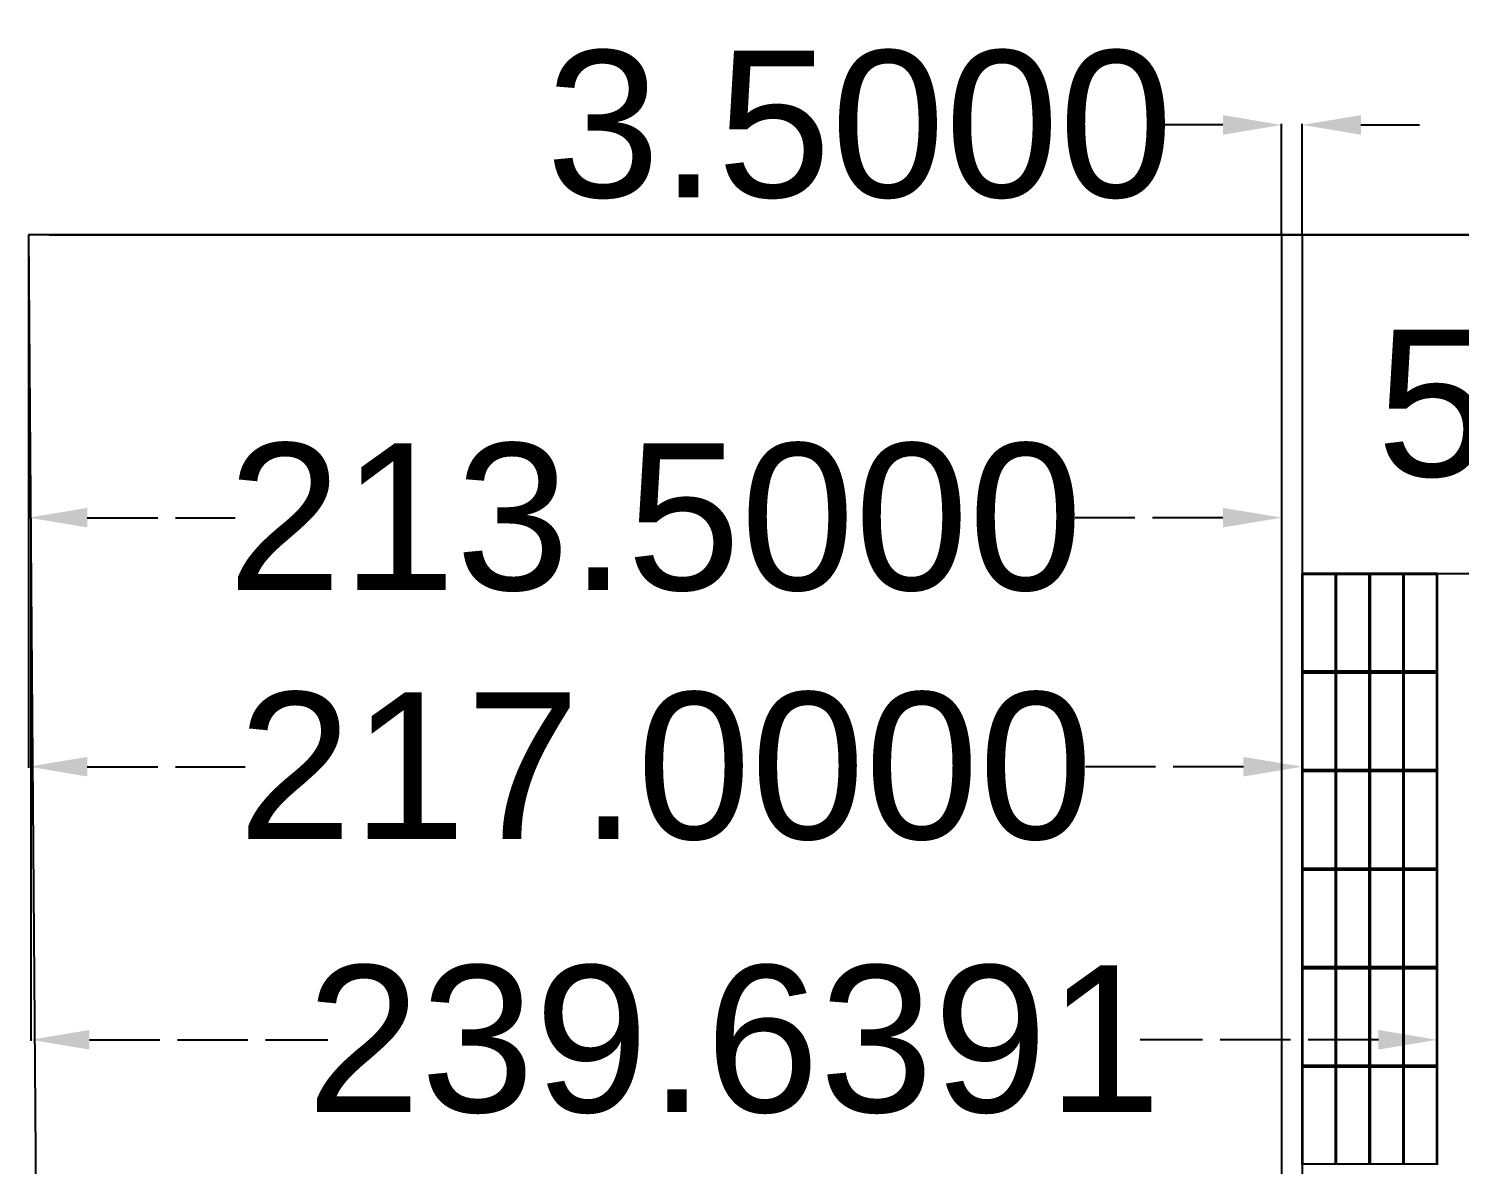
# Model space of a CAD drawing. Header units: inches. Extents: x 260 to 836, y 126 to 688.
# Drawn here: x 260.2 to 504, y 494.1 to 687.6 of the extents above; entities that cross this region are included whole.
import ezdxf

# ---------------------------------------------------------------- set-up
doc = ezdxf.new("R2010")
doc.units = ezdxf.units.IN
doc.header["$MEASUREMENT"] = 0
doc.linetypes.add('ACAD_ISO02W100', pattern=[15, 12, -3])
doc.styles.get("Standard").update_dxf_attribs({"font": 'arial.ttf'})
doc.dimstyles.new('Annotative', dxfattribs={"dimscale": 0, "dimtxt": 25, "dimasz": 10, "dimexe": 0.18, "dimexo": 0.0625, "dimgap": 0.09, "dimtad": 0, "dimtih": 1, "dimtoh": 1, "dimdec": 4, "dimzin": 0, "dimdsep": 46, "dimtxsty": 'Standard', "dimcen": 0.09, "dimclrd": 1, "dimclre": 1, "dimclrt": 1, "dimadec": 0, "dimazin": 0, "dimtfac": 1, "dimtdec": 4, "dimtofl": 0, "dimtmove": 0, "dimatfit": 3, "dimfxl": 1, "dimtfillclr": 1, "dimtolj": 1, "dimtzin": 0, "dimarcsym": 0})

# ---------------------------------------------------------------- blocks, each defined once
blk = doc.blocks.new('*D2')
at = {"color": 1, "lineweight": -2, "transparency": 16777216}
for p, q in [((260.22, 652.46), (260.22, 604.13)), ((473.72, 652.46), (473.72, 604.13))]:
    blk.add_line(p, q, dxfattribs=at)
at = {"color": 1, "linetype": 'ACAD_ISO02W100', "lineweight": -2, "transparency": 16777216}
for p, q in [((270.22, 604.31), (295.39, 604.31)), ((463.72, 604.31), (438.54, 604.31))]:
    blk.add_line(p, q, dxfattribs=at)
at = {"color": 1, "transparency": 16777216}
for points in [[(270.22, 605.98), (270.22, 602.65), (260.22, 604.31)], [(463.72, 605.98), (463.72, 602.65), (473.72, 604.31)]]:
    blk.add_solid(points, dxfattribs=at)
at = {"layer": 'Defpoints', "color": 0, "transparency": 16777216}
for p in [(260.22, 652.52), (473.72, 652.52), (473.72, 604.31)]:
    blk.add_point(p, dxfattribs=at)
at = {"color": 1, "transparency": 16777216, "insert": (366.97, 604.31), "char_height": 25, "attachment_point": 5}
blk.add_mtext('\\A1;213.5000', dxfattribs=at)
blk = doc.blocks.new('*D18')
at = {"color": 1, "lineweight": -2, "transparency": 16777216}
for p, q in [((260.22, 652.46), (260.22, 561.71)), ((477.22, 652.46), (477.22, 561.71))]:
    blk.add_line(p, q, dxfattribs=at)
at = {"color": 1, "linetype": 'ACAD_ISO02W100', "lineweight": -2, "transparency": 16777216}
for p, q in [((270.22, 561.89), (297.14, 561.89)), ((467.22, 561.89), (440.29, 561.89))]:
    blk.add_line(p, q, dxfattribs=at)
at = {"color": 1, "transparency": 16777216}
for points in [[(270.22, 563.55), (270.22, 560.22), (260.22, 561.89)], [(467.22, 563.55), (467.22, 560.22), (477.22, 561.89)]]:
    blk.add_solid(points, dxfattribs=at)
at = {"layer": 'Defpoints', "color": 0, "transparency": 16777216}
for p in [(260.22, 652.52), (477.22, 652.52), (260.22, 561.89)]:
    blk.add_point(p, dxfattribs=at)
at = {"color": 1, "transparency": 16777216, "insert": (368.72, 561.89), "char_height": 25, "attachment_point": 5}
blk.add_mtext('\\A1;217.0000', dxfattribs=at)
blk = doc.blocks.new('*D19')
at = {"color": 1, "lineweight": -2, "transparency": 16777216}
for p, q in [((260.58, 604.19), (260.58, 515.18)), ((500.22, 594.75), (500.22, 515.18))]:
    blk.add_line(p, q, dxfattribs=at)
at = {"color": 1, "linetype": 'ACAD_ISO02W100', "lineweight": -2, "transparency": 16777216}
for p, q in [((270.58, 515.36), (311.19, 515.36)), ((490.22, 515.36), (449.6, 515.36))]:
    blk.add_line(p, q, dxfattribs=at)
at = {"color": 1, "transparency": 16777216}
for points in [[(270.58, 517.03), (270.58, 513.69), (260.58, 515.36)], [(490.22, 517.03), (490.22, 513.69), (500.22, 515.36)]]:
    blk.add_solid(points, dxfattribs=at)
at = {"layer": 'Defpoints', "color": 0, "transparency": 16777216}
for p in [(260.58, 604.25), (500.22, 594.81), (260.58, 515.36)]:
    blk.add_point(p, dxfattribs=at)
at = {"color": 1, "transparency": 16777216, "insert": (380.4, 515.36), "char_height": 25, "attachment_point": 5}
blk.add_mtext('\\A1;239.6391', dxfattribs=at)
blk = doc.blocks.new('*D20')
at = {"color": 1, "lineweight": -2, "transparency": 16777216}
for p, q in [((477.28, 652.52), (553.19, 652.52)), ((477.28, 594.81), (553.19, 594.81))]:
    blk.add_line(p, q, dxfattribs=at)
at = {"color": 1, "linetype": 'ACAD_ISO02W100', "lineweight": -2, "transparency": 16777216}
for p, q in [((553.01, 642.52), (553.01, 636.52)), ((553.01, 604.81), (553.01, 610.81))]:
    blk.add_line(p, q, dxfattribs=at)
at = {"color": 1, "transparency": 16777216}
for points in [[(551.34, 642.52), (554.68, 642.52), (553.01, 652.52)], [(551.34, 604.81), (554.68, 604.81), (553.01, 594.81)]]:
    blk.add_solid(points, dxfattribs=at)
at = {"layer": 'Defpoints', "color": 0, "transparency": 16777216}
for p in [(477.22, 652.52), (553.01, 652.52), (477.22, 594.81)]:
    blk.add_point(p, dxfattribs=at)
at = {"color": 1, "transparency": 16777216, "insert": (553.01, 623.67), "char_height": 25, "attachment_point": 5}
blk.add_mtext('\\A1;57.7050', dxfattribs=at)
blk = doc.blocks.new('*D23')
at = {"color": 1, "lineweight": -2, "transparency": 16777216}
for p, q in [((500.28, 594.81), (586.76, 594.81)), ((500.28, 242.22), (586.76, 242.22))]:
    blk.add_line(p, q, dxfattribs=at)
at = {"color": 1, "linetype": 'ACAD_ISO02W100', "lineweight": -2, "transparency": 16777216}
for p, q in [((586.58, 584.81), (586.58, 431.38)), ((586.58, 252.22), (586.58, 405.65))]:
    blk.add_line(p, q, dxfattribs=at)
at = {"color": 1, "transparency": 16777216}
for points in [[(584.91, 584.81), (588.24, 584.81), (586.58, 594.81)], [(584.91, 252.22), (588.24, 252.22), (586.58, 242.22)]]:
    blk.add_solid(points, dxfattribs=at)
at = {"layer": 'Defpoints', "color": 0, "transparency": 16777216}
for p in [(500.22, 594.81), (500.22, 242.22), (586.58, 242.22)]:
    blk.add_point(p, dxfattribs=at)
at = {"color": 1, "transparency": 16777216, "insert": (586.58, 418.52), "char_height": 25, "attachment_point": 5}
blk.add_mtext('\\A1;352.5900', dxfattribs=at)
blk = doc.blocks.new('*D25')
at = {"color": 1, "linetype": 'ACAD_ISO02W100', "lineweight": -2, "transparency": 16777216}
for p, q in [((463.72, 671.22), (453.72, 671.22)), ((487.22, 671.22), (497.22, 671.22))]:
    blk.add_line(p, q, dxfattribs=at)
at = {"color": 1, "lineweight": -2, "transparency": 16777216}
for p, q in [((473.72, 652.58), (473.72, 671.4)), ((477.22, 652.58), (477.22, 671.4))]:
    blk.add_line(p, q, dxfattribs=at)
at = {"color": 1, "transparency": 16777216}
for points in [[(463.72, 672.89), (463.72, 669.55), (473.72, 671.22)], [(487.22, 672.89), (487.22, 669.55), (477.22, 671.22)]]:
    blk.add_solid(points, dxfattribs=at)
at = {"layer": 'Defpoints', "color": 0, "transparency": 16777216}
for p in [(473.72, 671.22), (473.72, 652.52), (477.22, 652.52)]:
    blk.add_point(p, dxfattribs=at)
at = {"color": 1, "transparency": 16777216, "insert": (401.79, 671.22), "char_height": 25, "attachment_point": 5}
blk.add_mtext('\\A1;3.5000', dxfattribs=at)

msp = doc.modelspace()

# ---------------------------------------------------------------- hatches: boundary and pattern name
h = msp.add_hatch(color=256)
h.dxf.hatch_style = 1
h.set_gradient(color1=(242, 103, 34), color2=(248, 153, 30), tint=1, name='CURVED')
h.paths.add_polyline_path([(482.96754, 594.81269), (477.21754, 594.81269), (477.21754, 578.02269), (482.96754, 578.02269)])
h.paths.add_polyline_path([(482.84254, 578.14769), (477.34254, 578.14769), (477.34254, 594.68769), (482.84254, 594.68769)], flags=16)
h = msp.add_hatch(color=256)
h.dxf.hatch_style = 1
h.set_gradient(color1=(242, 103, 34), color2=(248, 153, 30), tint=1, name='CURVED')
h.paths.add_polyline_path([(488.71754, 594.81269), (482.96754, 594.81269), (482.96754, 578.02269), (488.71754, 578.02269)])
h.paths.add_polyline_path([(488.59254, 578.14769), (483.09254, 578.14769), (483.09254, 594.68769), (488.59254, 594.68769)], flags=16)
h = msp.add_hatch(color=256)
h.dxf.hatch_style = 1
h.set_gradient(color1=(242, 103, 34), color2=(248, 153, 30), tint=1, name='CURVED')
h.paths.add_polyline_path([(494.46754, 594.81269), (488.71754, 594.81269), (488.71754, 578.02269), (494.46754, 578.02269)])
h.paths.add_polyline_path([(494.34254, 578.14769), (488.84254, 578.14769), (488.84254, 594.68769), (494.34254, 594.68769)], flags=16)
h = msp.add_hatch(color=256)
h.dxf.hatch_style = 1
h.set_gradient(color1=(242, 103, 34), color2=(248, 153, 30), tint=1, name='CURVED')
h.paths.add_polyline_path([(500.21754, 594.81269), (494.46754, 594.81269), (494.46754, 578.02269), (500.21754, 578.02269)])
h.paths.add_polyline_path([(500.09254, 578.14769), (494.59254, 578.14769), (494.59254, 594.68769), (500.09254, 594.68769)], flags=16)
h = msp.add_hatch(color=256)
h.dxf.hatch_style = 1
h.set_gradient(color1=(242, 103, 34), color2=(248, 153, 30), tint=1, name='CURVED')
h.paths.add_polyline_path([(482.96754, 578.02269), (477.21754, 578.02269), (477.21754, 561.23269), (482.96754, 561.23269)])
h.paths.add_polyline_path([(482.84254, 561.35769), (477.34254, 561.35769), (477.34254, 577.89769), (482.84254, 577.89769)], flags=16)
h = msp.add_hatch(color=256)
h.dxf.hatch_style = 1
h.set_gradient(color1=(242, 103, 34), color2=(248, 153, 30), tint=1, name='CURVED')
h.paths.add_polyline_path([(488.71754, 578.02269), (482.96754, 578.02269), (482.96754, 561.23269), (488.71754, 561.23269)])
h.paths.add_polyline_path([(488.59254, 561.35769), (483.09254, 561.35769), (483.09254, 577.89769), (488.59254, 577.89769)], flags=16)
h = msp.add_hatch(color=256)
h.dxf.hatch_style = 1
h.set_gradient(color1=(242, 103, 34), color2=(248, 153, 30), tint=1, name='CURVED')
h.paths.add_polyline_path([(488.71754, 578.02269), (482.96754, 578.02269), (482.96754, 561.23269), (488.71754, 561.23269)])
h.paths.add_polyline_path([(488.59254, 561.35769), (483.09254, 561.35769), (483.09254, 577.89769), (488.59254, 577.89769)], flags=16)
h = msp.add_hatch(color=256)
h.dxf.hatch_style = 1
h.set_gradient(color1=(242, 103, 34), color2=(248, 153, 30), tint=1, name='CURVED')
h.paths.add_polyline_path([(494.46754, 578.02269), (488.71754, 578.02269), (488.71754, 561.23269), (494.46754, 561.23269)])
h.paths.add_polyline_path([(494.34254, 561.35769), (488.84254, 561.35769), (488.84254, 577.89769), (494.34254, 577.89769)], flags=16)
h = msp.add_hatch(color=256)
h.dxf.hatch_style = 1
h.set_gradient(color1=(242, 103, 34), color2=(248, 153, 30), tint=1, name='CURVED')
h.paths.add_polyline_path([(500.21754, 578.02269), (494.46754, 578.02269), (494.46754, 561.23269), (500.21754, 561.23269)])
h.paths.add_polyline_path([(500.09254, 561.35769), (494.59254, 561.35769), (494.59254, 577.89769), (500.09254, 577.89769)], flags=16)
h = msp.add_hatch(color=256)
h.dxf.hatch_style = 1
h.set_gradient(color1=(242, 103, 34), color2=(248, 153, 30), tint=1, name='CURVED')
h.paths.add_polyline_path([(482.96754, 561.23269), (477.21754, 561.23269), (477.21754, 544.44269), (482.96754, 544.44269)])
h.paths.add_polyline_path([(482.84254, 544.56769), (477.34254, 544.56769), (477.34254, 561.10769), (482.84254, 561.10769)], flags=16)
h = msp.add_hatch(color=256)
h.dxf.hatch_style = 1
h.set_gradient(color1=(242, 103, 34), color2=(248, 153, 30), tint=1, name='CURVED')
h.paths.add_polyline_path([(488.71754, 561.23269), (482.96754, 561.23269), (482.96754, 544.44269), (488.71754, 544.44269)])
h.paths.add_polyline_path([(488.59254, 544.56769), (483.09254, 544.56769), (483.09254, 561.10769), (488.59254, 561.10769)], flags=16)
h = msp.add_hatch(color=256)
h.dxf.hatch_style = 1
h.set_gradient(color1=(242, 103, 34), color2=(248, 153, 30), tint=1, name='CURVED')
h.paths.add_polyline_path([(494.46754, 561.23269), (488.71754, 561.23269), (488.71754, 544.44269), (494.46754, 544.44269)])
h.paths.add_polyline_path([(494.34254, 544.56769), (488.84254, 544.56769), (488.84254, 561.10769), (494.34254, 561.10769)], flags=16)
h = msp.add_hatch(color=256)
h.dxf.hatch_style = 1
h.set_gradient(color1=(242, 103, 34), color2=(248, 153, 30), tint=1, name='CURVED')
h.paths.add_polyline_path([(500.21754, 561.23269), (494.46754, 561.23269), (494.46754, 544.44269), (500.21754, 544.44269)])
h.paths.add_polyline_path([(500.09254, 544.56769), (494.59254, 544.56769), (494.59254, 561.10769), (500.09254, 561.10769)], flags=16)
h = msp.add_hatch(color=256)
h.dxf.hatch_style = 1
h.set_gradient(color1=(242, 103, 34), color2=(248, 153, 30), tint=1, name='CURVED')
h.paths.add_polyline_path([(482.96754, 544.44269), (477.21754, 544.44269), (477.21754, 527.65269), (482.96754, 527.65269)])
h.paths.add_polyline_path([(482.84254, 527.77769), (477.34254, 527.77769), (477.34254, 544.31769), (482.84254, 544.31769)], flags=16)
h = msp.add_hatch(color=256)
h.dxf.hatch_style = 1
h.set_gradient(color1=(242, 103, 34), color2=(248, 153, 30), tint=1, name='CURVED')
h.paths.add_polyline_path([(488.71754, 544.44269), (482.96754, 544.44269), (482.96754, 527.65269), (488.71754, 527.65269)])
h.paths.add_polyline_path([(488.59254, 527.77769), (483.09254, 527.77769), (483.09254, 544.31769), (488.59254, 544.31769)], flags=16)
h = msp.add_hatch(color=256)
h.dxf.hatch_style = 1
h.set_gradient(color1=(242, 103, 34), color2=(248, 153, 30), tint=1, name='CURVED')
h.paths.add_polyline_path([(494.46754, 544.44269), (488.71754, 544.44269), (488.71754, 527.65269), (494.46754, 527.65269)])
h.paths.add_polyline_path([(494.34254, 527.77769), (488.84254, 527.77769), (488.84254, 544.31769), (494.34254, 544.31769)], flags=16)
h = msp.add_hatch(color=256)
h.dxf.hatch_style = 1
h.set_gradient(color1=(242, 103, 34), color2=(248, 153, 30), tint=1, name='CURVED')
h.paths.add_polyline_path([(500.21754, 544.44269), (494.46754, 544.44269), (494.46754, 527.65269), (500.21754, 527.65269)])
h.paths.add_polyline_path([(500.09254, 527.77769), (494.59254, 527.77769), (494.59254, 544.31769), (500.09254, 544.31769)], flags=16)
h = msp.add_hatch(color=256)
h.dxf.hatch_style = 1
h.set_gradient(color1=(242, 103, 34), color2=(248, 153, 30), tint=1, name='CURVED')
h.paths.add_polyline_path([(482.96754, 527.65269), (477.21754, 527.65269), (477.21754, 510.86269), (482.96754, 510.86269)])
h.paths.add_polyline_path([(482.84254, 510.98769), (477.34254, 510.98769), (477.34254, 527.52769), (482.84254, 527.52769)], flags=16)
h = msp.add_hatch(color=256)
h.dxf.hatch_style = 1
h.set_gradient(color1=(242, 103, 34), color2=(248, 153, 30), tint=1, name='CURVED')
h.paths.add_polyline_path([(488.71754, 527.65269), (482.96754, 527.65269), (482.96754, 510.86269), (488.71754, 510.86269)])
h.paths.add_polyline_path([(488.59254, 510.98769), (483.09254, 510.98769), (483.09254, 527.52769), (488.59254, 527.52769)], flags=16)
h = msp.add_hatch(color=256)
h.dxf.hatch_style = 1
h.set_gradient(color1=(242, 103, 34), color2=(248, 153, 30), tint=1, name='CURVED')
h.paths.add_polyline_path([(488.71754, 527.65269), (482.96754, 527.65269), (482.96754, 510.86269), (488.71754, 510.86269)])
h.paths.add_polyline_path([(488.59254, 510.98769), (483.09254, 510.98769), (483.09254, 527.52769), (488.59254, 527.52769)], flags=16)
h = msp.add_hatch(color=256)
h.dxf.hatch_style = 1
h.set_gradient(color1=(242, 103, 34), color2=(248, 153, 30), tint=1, name='CURVED')
h.paths.add_polyline_path([(494.46754, 527.65269), (488.71754, 527.65269), (488.71754, 510.86269), (494.46754, 510.86269)])
h.paths.add_polyline_path([(494.34254, 510.98769), (488.84254, 510.98769), (488.84254, 527.52769), (494.34254, 527.52769)], flags=16)
h = msp.add_hatch(color=256)
h.dxf.hatch_style = 1
h.set_gradient(color1=(242, 103, 34), color2=(248, 153, 30), tint=1, name='CURVED')
h.paths.add_polyline_path([(500.21754, 527.65269), (494.46754, 527.65269), (494.46754, 510.86269), (500.21754, 510.86269)])
h.paths.add_polyline_path([(500.09254, 510.98769), (494.59254, 510.98769), (494.59254, 527.52769), (500.09254, 527.52769)], flags=16)
h = msp.add_hatch(color=256)
h.dxf.hatch_style = 1
h.set_gradient(color1=(242, 103, 34), color2=(248, 153, 30), tint=1, name='CURVED')
h.paths.add_polyline_path([(482.96754, 510.86269), (477.21754, 510.86269), (477.21754, 494.07269), (482.96754, 494.07269)])
h.paths.add_polyline_path([(482.84254, 494.19769), (477.34254, 494.19769), (477.34254, 510.73769), (482.84254, 510.73769)], flags=16)
h = msp.add_hatch(color=256)
h.dxf.hatch_style = 1
h.set_gradient(color1=(242, 103, 34), color2=(248, 153, 30), tint=1, name='CURVED')
h.paths.add_polyline_path([(488.71754, 510.86269), (482.96754, 510.86269), (482.96754, 494.07269), (488.71754, 494.07269)])
h.paths.add_polyline_path([(488.59254, 494.19769), (483.09254, 494.19769), (483.09254, 510.73769), (488.59254, 510.73769)], flags=16)
h = msp.add_hatch(color=256)
h.dxf.hatch_style = 1
h.set_gradient(color1=(242, 103, 34), color2=(248, 153, 30), tint=1, name='CURVED')
h.paths.add_polyline_path([(494.46754, 510.86269), (488.71754, 510.86269), (488.71754, 494.07269), (494.46754, 494.07269)])
h.paths.add_polyline_path([(494.34254, 494.19769), (488.84254, 494.19769), (488.84254, 510.73769), (494.34254, 510.73769)], flags=16)
h = msp.add_hatch(color=256)
h.dxf.hatch_style = 1
h.set_gradient(color1=(242, 103, 34), color2=(248, 153, 30), tint=1, name='CURVED')
h.paths.add_polyline_path([(500.21754, 510.86269), (494.46754, 510.86269), (494.46754, 494.07269), (500.21754, 494.07269)])
h.paths.add_polyline_path([(500.09254, 494.19769), (494.59254, 494.19769), (494.59254, 510.73769), (500.09254, 510.73769)], flags=16)

# ---------------------------------------------------------------- linework, layer by layer
for p, q in [((260.21754, 652.51769), (263.71754, 184.51769)), ((693.71754, 652.51769), (263.71754, 652.51769)), ((263.71754, 652.51769), (473.71754, 652.51769)), ((473.71754, 652.51769), (473.71754, 184.51769)), ((473.71754, 652.51769), (477.71754, 652.51769)), ((473.71754, 652.51769), (477.21754, 652.51769)), ((473.71754, 652.51769), (480.71754, 652.51769)), ((473.71754, 652.51769), (477.21754, 652.51769)), ((473.71754, 652.51769), (477.21754, 652.51769)), ((477.21754, 594.81269), (482.96754, 594.81269)), ((477.21754, 578.02269), (477.21754, 594.81269)), ((477.21754, 594.81269), (482.96754, 594.81269)), ((477.21754, 594.81269), (477.21754, 594.68769)), ((482.96754, 594.81269), (477.21754, 594.81269)), ((477.34254, 578.14769), (477.34254, 594.68769)), ((477.34254, 594.68769), (482.84254, 594.68769)), ((482.84254, 594.68769), (482.84254, 578.14769)), ((482.96754, 594.81269), (482.96754, 578.02269)), ((482.96754, 578.02269), (482.96754, 594.81269)), ((482.96754, 594.81269), (488.71754, 594.81269)), ((482.96754, 578.02269), (482.96754, 594.81269)), ((482.96754, 594.81269), (488.71754, 594.81269)), ((482.96754, 594.81269), (482.96754, 594.68769)), ((488.71754, 594.81269), (482.96754, 594.81269)), ((483.09254, 578.14769), (483.09254, 594.68769)), ((483.09254, 594.68769), (488.59254, 594.68769)), ((488.59254, 594.68769), (488.59254, 578.14769)), ((488.71754, 594.81269), (494.46754, 594.81269)), ((488.71754, 578.02269), (488.71754, 594.81269)), ((488.71754, 594.81269), (494.46754, 594.81269)), ((488.71754, 594.81269), (488.71754, 594.68769)), ((494.46754, 594.81269), (488.71754, 594.81269)), ((488.71754, 594.81269), (488.71754, 578.02269)), ((488.71754, 578.02269), (488.71754, 594.81269)), ((488.84254, 578.14769), (488.84254, 594.68769)), ((488.84254, 594.68769), (494.34254, 594.68769)), ((494.34254, 594.68769), (494.34254, 578.14769)), ((494.46754, 594.81269), (494.46754, 578.02269)), ((494.46754, 578.02269), (494.46754, 594.81269)), ((494.46754, 594.81269), (500.21754, 594.81269)), ((494.46754, 578.02269), (494.46754, 594.81269)), ((494.46754, 594.81269), (500.21754, 594.81269)), ((494.46754, 594.81269), (494.46754, 594.68769)), ((500.21754, 594.81269), (494.46754, 594.81269)), ((494.59254, 578.14769), (494.59254, 594.68769)), ((494.59254, 594.68769), (500.09254, 594.68769)), ((500.09254, 594.68769), (500.09254, 578.14769)), ((500.21754, 594.81269), (500.21754, 578.02269)), ((500.21754, 578.02269), (500.21754, 594.81269)), ((477.21754, 578.02269), (482.96754, 578.02269)), ((477.21754, 561.23269), (477.21754, 578.02269)), ((477.21754, 578.02269), (482.96754, 578.02269)), ((477.21754, 578.02269), (477.21754, 577.89769)), ((482.96754, 578.02269), (477.21754, 578.02269)), ((482.96754, 578.02269), (477.21754, 578.02269)), ((477.21754, 578.02269), (482.96754, 578.02269)), ((482.84254, 578.14769), (477.34254, 578.14769)), ((477.34254, 561.35769), (477.34254, 577.89769)), ((477.34254, 577.89769), (482.84254, 577.89769)), ((482.84254, 577.89769), (482.84254, 561.35769)), ((482.96754, 578.02269), (488.71754, 578.02269)), ((482.96754, 561.23269), (482.96754, 578.02269)), ((482.96754, 578.02269), (488.71754, 578.02269)), ((482.96754, 578.02269), (482.96754, 577.89769)), ((488.71754, 578.02269), (482.96754, 578.02269)), ((482.96754, 578.02269), (488.71754, 578.02269)), ((482.96754, 561.23269), (482.96754, 578.02269)), ((482.96754, 578.02269), (488.71754, 578.02269)), ((482.96754, 578.02269), (482.96754, 577.89769)), ((488.71754, 578.02269), (482.96754, 578.02269)), ((482.96754, 578.02269), (482.96754, 561.23269)), ((482.96754, 561.23269), (482.96754, 578.02269)), ((488.71754, 578.02269), (482.96754, 578.02269)), ((482.96754, 578.02269), (488.71754, 578.02269)), ((488.59254, 578.14769), (483.09254, 578.14769)), ((483.09254, 561.35769), (483.09254, 577.89769)), ((483.09254, 577.89769), (488.59254, 577.89769)), ((483.09254, 561.35769), (483.09254, 577.89769)), ((483.09254, 577.89769), (488.59254, 577.89769)), ((488.59254, 577.89769), (488.59254, 561.35769)), ((488.59254, 577.89769), (488.59254, 561.35769)), ((488.71754, 578.02269), (488.71754, 561.23269)), ((488.71754, 561.23269), (488.71754, 578.02269)), ((488.71754, 578.02269), (488.71754, 561.23269)), ((488.71754, 561.23269), (488.71754, 578.02269)), ((494.46754, 578.02269), (488.71754, 578.02269)), ((488.71754, 578.02269), (494.46754, 578.02269)), ((488.71754, 578.02269), (494.46754, 578.02269)), ((488.71754, 561.23269), (488.71754, 578.02269)), ((488.71754, 578.02269), (494.46754, 578.02269)), ((488.71754, 578.02269), (488.71754, 577.89769)), ((494.46754, 578.02269), (488.71754, 578.02269)), ((494.34254, 578.14769), (488.84254, 578.14769)), ((488.84254, 561.35769), (488.84254, 577.89769)), ((488.84254, 577.89769), (494.34254, 577.89769)), ((494.34254, 577.89769), (494.34254, 561.35769)), ((494.46754, 578.02269), (494.46754, 561.23269)), ((494.46754, 561.23269), (494.46754, 578.02269)), ((494.46754, 578.02269), (500.21754, 578.02269)), ((494.46754, 561.23269), (494.46754, 578.02269)), ((494.46754, 578.02269), (500.21754, 578.02269)), ((494.46754, 578.02269), (494.46754, 577.89769)), ((500.21754, 578.02269), (494.46754, 578.02269)), ((500.21754, 578.02269), (494.46754, 578.02269)), ((494.46754, 578.02269), (500.21754, 578.02269)), ((500.09254, 578.14769), (494.59254, 578.14769)), ((494.59254, 561.35769), (494.59254, 577.89769)), ((494.59254, 577.89769), (500.09254, 577.89769)), ((500.09254, 577.89769), (500.09254, 561.35769)), ((500.21754, 578.02269), (500.21754, 561.23269)), ((500.21754, 561.23269), (500.21754, 578.02269)), ((477.21754, 561.23269), (482.96754, 561.23269)), ((477.21754, 544.44269), (477.21754, 561.23269)), ((477.21754, 561.23269), (482.96754, 561.23269)), ((477.21754, 561.23269), (477.21754, 561.10769)), ((482.96754, 561.23269), (477.21754, 561.23269)), ((482.96754, 561.23269), (477.21754, 561.23269)), ((477.21754, 561.23269), (482.96754, 561.23269)), ((482.84254, 561.35769), (477.34254, 561.35769)), ((477.34254, 544.56769), (477.34254, 561.10769)), ((477.34254, 561.10769), (482.84254, 561.10769)), ((482.84254, 561.10769), (482.84254, 544.56769)), ((482.96754, 561.23269), (482.96754, 544.44269)), ((482.96754, 544.44269), (482.96754, 561.23269)), ((482.96754, 561.23269), (488.71754, 561.23269)), ((482.96754, 544.44269), (482.96754, 561.23269)), ((482.96754, 561.23269), (488.71754, 561.23269)), ((482.96754, 561.23269), (482.96754, 561.10769)), ((488.71754, 561.23269), (482.96754, 561.23269)), ((488.71754, 561.23269), (482.96754, 561.23269)), ((482.96754, 561.23269), (488.71754, 561.23269)), ((488.71754, 561.23269), (482.96754, 561.23269)), ((482.96754, 561.23269), (488.71754, 561.23269)), ((488.59254, 561.35769), (483.09254, 561.35769)), ((488.59254, 561.35769), (483.09254, 561.35769)), ((483.09254, 544.56769), (483.09254, 561.10769)), ((483.09254, 561.10769), (488.59254, 561.10769)), ((488.59254, 561.10769), (488.59254, 544.56769)), ((488.71754, 561.23269), (488.71754, 544.44269)), ((488.71754, 544.44269), (488.71754, 561.23269)), ((488.71754, 561.23269), (494.46754, 561.23269)), ((488.71754, 544.44269), (488.71754, 561.23269)), ((488.71754, 561.23269), (494.46754, 561.23269)), ((488.71754, 561.23269), (488.71754, 561.10769)), ((494.46754, 561.23269), (488.71754, 561.23269)), ((494.46754, 561.23269), (488.71754, 561.23269)), ((488.71754, 561.23269), (494.46754, 561.23269)), ((494.34254, 561.35769), (488.84254, 561.35769)), ((488.84254, 544.56769), (488.84254, 561.10769)), ((488.84254, 561.10769), (494.34254, 561.10769)), ((494.34254, 561.10769), (494.34254, 544.56769)), ((494.46754, 561.23269), (494.46754, 544.44269)), ((494.46754, 544.44269), (494.46754, 561.23269)), ((494.46754, 561.23269), (500.21754, 561.23269)), ((494.46754, 544.44269), (494.46754, 561.23269)), ((494.46754, 561.23269), (500.21754, 561.23269)), ((494.46754, 561.23269), (494.46754, 561.10769)), ((500.21754, 561.23269), (494.46754, 561.23269)), ((500.21754, 561.23269), (494.46754, 561.23269)), ((494.46754, 561.23269), (500.21754, 561.23269)), ((500.09254, 561.35769), (494.59254, 561.35769)), ((494.59254, 544.56769), (494.59254, 561.10769)), ((494.59254, 561.10769), (500.09254, 561.10769)), ((500.09254, 561.10769), (500.09254, 544.56769)), ((500.21754, 561.23269), (500.21754, 544.44269)), ((500.21754, 544.44269), (500.21754, 561.23269)), ((477.21754, 544.44269), (482.96754, 544.44269)), ((477.21754, 527.65269), (477.21754, 544.44269)), ((477.21754, 544.44269), (482.96754, 544.44269)), ((477.21754, 544.44269), (477.21754, 544.31769)), ((482.96754, 544.44269), (477.21754, 544.44269)), ((482.96754, 544.44269), (477.21754, 544.44269)), ((477.21754, 544.44269), (482.96754, 544.44269)), ((482.84254, 544.56769), (477.34254, 544.56769)), ((477.34254, 527.77769), (477.34254, 544.31769)), ((477.34254, 544.31769), (482.84254, 544.31769)), ((482.84254, 544.31769), (482.84254, 527.77769)), ((482.96754, 544.44269), (482.96754, 527.65269)), ((482.96754, 527.65269), (482.96754, 544.44269)), ((482.96754, 544.44269), (488.71754, 544.44269)), ((482.96754, 527.65269), (482.96754, 544.44269)), ((482.96754, 544.44269), (488.71754, 544.44269)), ((482.96754, 544.44269), (482.96754, 544.31769)), ((488.71754, 544.44269), (482.96754, 544.44269)), ((488.71754, 544.44269), (482.96754, 544.44269)), ((482.96754, 544.44269), (488.71754, 544.44269)), ((488.59254, 544.56769), (483.09254, 544.56769)), ((483.09254, 527.77769), (483.09254, 544.31769)), ((483.09254, 544.31769), (488.59254, 544.31769)), ((488.59254, 544.31769), (488.59254, 527.77769)), ((488.71754, 544.44269), (494.46754, 544.44269)), ((488.71754, 527.65269), (488.71754, 544.44269)), ((488.71754, 544.44269), (494.46754, 544.44269)), ((488.71754, 544.44269), (488.71754, 544.31769)), ((494.46754, 544.44269), (488.71754, 544.44269)), ((488.71754, 544.44269), (488.71754, 527.65269)), ((488.71754, 527.65269), (488.71754, 544.44269)), ((494.46754, 544.44269), (488.71754, 544.44269)), ((488.71754, 544.44269), (494.46754, 544.44269)), ((494.34254, 544.56769), (488.84254, 544.56769)), ((488.84254, 527.77769), (488.84254, 544.31769)), ((488.84254, 544.31769), (494.34254, 544.31769)), ((494.34254, 544.31769), (494.34254, 527.77769)), ((494.46754, 544.44269), (494.46754, 527.65269)), ((494.46754, 527.65269), (494.46754, 544.44269)), ((494.46754, 544.44269), (500.21754, 544.44269)), ((494.46754, 527.65269), (494.46754, 544.44269)), ((494.46754, 544.44269), (500.21754, 544.44269)), ((494.46754, 544.44269), (494.46754, 544.31769)), ((500.21754, 544.44269), (494.46754, 544.44269)), ((500.21754, 544.44269), (494.46754, 544.44269)), ((494.46754, 544.44269), (500.21754, 544.44269)), ((500.09254, 544.56769), (494.59254, 544.56769)), ((494.59254, 527.77769), (494.59254, 544.31769)), ((494.59254, 544.31769), (500.09254, 544.31769)), ((500.09254, 544.31769), (500.09254, 527.77769)), ((500.21754, 544.44269), (500.21754, 527.65269)), ((500.21754, 527.65269), (500.21754, 544.44269)), ((477.21754, 527.65269), (482.96754, 527.65269)), ((477.21754, 510.86269), (477.21754, 527.65269)), ((477.21754, 527.65269), (482.96754, 527.65269)), ((477.21754, 527.65269), (477.21754, 527.52769)), ((482.96754, 527.65269), (477.21754, 527.65269)), ((482.96754, 527.65269), (477.21754, 527.65269)), ((477.21754, 527.65269), (482.96754, 527.65269)), ((482.84254, 527.77769), (477.34254, 527.77769)), ((477.34254, 510.98769), (477.34254, 527.52769)), ((477.34254, 527.52769), (482.84254, 527.52769)), ((482.84254, 527.52769), (482.84254, 510.98769)), ((482.96754, 527.65269), (488.71754, 527.65269)), ((482.96754, 510.86269), (482.96754, 527.65269)), ((482.96754, 527.65269), (488.71754, 527.65269)), ((482.96754, 527.65269), (482.96754, 527.52769)), ((488.71754, 527.65269), (482.96754, 527.65269)), ((482.96754, 527.65269), (488.71754, 527.65269)), ((482.96754, 510.86269), (482.96754, 527.65269)), ((482.96754, 527.65269), (488.71754, 527.65269)), ((482.96754, 527.65269), (482.96754, 527.52769)), ((488.71754, 527.65269), (482.96754, 527.65269)), ((482.96754, 527.65269), (482.96754, 510.86269)), ((482.96754, 510.86269), (482.96754, 527.65269)), ((488.71754, 527.65269), (482.96754, 527.65269)), ((482.96754, 527.65269), (488.71754, 527.65269)), ((488.59254, 527.77769), (483.09254, 527.77769)), ((483.09254, 510.98769), (483.09254, 527.52769)), ((483.09254, 527.52769), (488.59254, 527.52769)), ((483.09254, 510.98769), (483.09254, 527.52769)), ((483.09254, 527.52769), (488.59254, 527.52769)), ((488.59254, 527.52769), (488.59254, 510.98769)), ((488.59254, 527.52769), (488.59254, 510.98769)), ((488.71754, 527.65269), (488.71754, 510.86269)), ((488.71754, 510.86269), (488.71754, 527.65269)), ((488.71754, 527.65269), (488.71754, 510.86269)), ((488.71754, 510.86269), (488.71754, 527.65269)), ((494.46754, 527.65269), (488.71754, 527.65269)), ((488.71754, 527.65269), (494.46754, 527.65269)), ((488.71754, 527.65269), (494.46754, 527.65269)), ((488.71754, 510.86269), (488.71754, 527.65269)), ((488.71754, 527.65269), (494.46754, 527.65269)), ((488.71754, 527.65269), (488.71754, 527.52769)), ((494.46754, 527.65269), (488.71754, 527.65269)), ((494.34254, 527.77769), (488.84254, 527.77769)), ((488.84254, 510.98769), (488.84254, 527.52769)), ((488.84254, 527.52769), (494.34254, 527.52769)), ((494.34254, 527.52769), (494.34254, 510.98769)), ((494.46754, 527.65269), (494.46754, 510.86269)), ((494.46754, 510.86269), (494.46754, 527.65269)), ((494.46754, 527.65269), (500.21754, 527.65269)), ((494.46754, 510.86269), (494.46754, 527.65269)), ((494.46754, 527.65269), (500.21754, 527.65269)), ((494.46754, 527.65269), (494.46754, 527.52769)), ((500.21754, 527.65269), (494.46754, 527.65269)), ((500.21754, 527.65269), (494.46754, 527.65269)), ((494.46754, 527.65269), (500.21754, 527.65269)), ((500.09254, 527.77769), (494.59254, 527.77769)), ((494.59254, 510.98769), (494.59254, 527.52769)), ((494.59254, 527.52769), (500.09254, 527.52769)), ((500.09254, 527.52769), (500.09254, 510.98769)), ((500.21754, 527.65269), (500.21754, 510.86269)), ((500.21754, 510.86269), (500.21754, 527.65269)), ((477.21754, 510.86269), (482.96754, 510.86269)), ((477.21754, 494.07269), (477.21754, 510.86269)), ((477.21754, 510.86269), (482.96754, 510.86269)), ((477.21754, 510.86269), (477.21754, 510.73769)), ((482.96754, 510.86269), (477.21754, 510.86269)), ((482.96754, 510.86269), (477.21754, 510.86269)), ((477.21754, 510.86269), (482.96754, 510.86269)), ((482.84254, 510.98769), (477.34254, 510.98769)), ((477.34254, 494.19769), (477.34254, 510.73769)), ((477.34254, 510.73769), (482.84254, 510.73769)), ((482.84254, 510.73769), (482.84254, 494.19769)), ((482.96754, 510.86269), (482.96754, 494.07269)), ((482.96754, 494.07269), (482.96754, 510.86269)), ((482.96754, 510.86269), (488.71754, 510.86269)), ((482.96754, 494.07269), (482.96754, 510.86269)), ((482.96754, 510.86269), (488.71754, 510.86269)), ((482.96754, 510.86269), (482.96754, 510.73769)), ((488.71754, 510.86269), (482.96754, 510.86269)), ((488.71754, 510.86269), (482.96754, 510.86269)), ((482.96754, 510.86269), (488.71754, 510.86269)), ((488.71754, 510.86269), (482.96754, 510.86269)), ((482.96754, 510.86269), (488.71754, 510.86269)), ((488.59254, 510.98769), (483.09254, 510.98769)), ((488.59254, 510.98769), (483.09254, 510.98769)), ((483.09254, 494.19769), (483.09254, 510.73769)), ((483.09254, 510.73769), (488.59254, 510.73769)), ((488.59254, 510.73769), (488.59254, 494.19769)), ((488.71754, 510.86269), (488.71754, 494.07269)), ((488.71754, 494.07269), (488.71754, 510.86269)), ((488.71754, 510.86269), (494.46754, 510.86269)), ((488.71754, 494.07269), (488.71754, 510.86269)), ((488.71754, 510.86269), (494.46754, 510.86269)), ((488.71754, 510.86269), (488.71754, 510.73769)), ((494.46754, 510.86269), (488.71754, 510.86269)), ((494.46754, 510.86269), (488.71754, 510.86269)), ((488.71754, 510.86269), (494.46754, 510.86269)), ((494.34254, 510.98769), (488.84254, 510.98769)), ((488.84254, 494.19769), (488.84254, 510.73769)), ((488.84254, 510.73769), (494.34254, 510.73769)), ((494.34254, 510.73769), (494.34254, 494.19769)), ((494.46754, 510.86269), (494.46754, 494.07269)), ((494.46754, 494.07269), (494.46754, 510.86269)), ((494.46754, 510.86269), (500.21754, 510.86269)), ((494.46754, 494.07269), (494.46754, 510.86269)), ((494.46754, 510.86269), (500.21754, 510.86269)), ((494.46754, 510.86269), (494.46754, 510.73769)), ((500.21754, 510.86269), (494.46754, 510.86269)), ((500.21754, 510.86269), (494.46754, 510.86269)), ((494.46754, 510.86269), (500.21754, 510.86269)), ((500.09254, 510.98769), (494.59254, 510.98769)), ((494.59254, 494.19769), (494.59254, 510.73769)), ((494.59254, 510.73769), (500.09254, 510.73769)), ((500.09254, 510.73769), (500.09254, 494.19769)), ((500.21754, 510.86269), (500.21754, 494.07269)), ((500.21754, 494.07269), (500.21754, 510.86269)), ((482.84254, 494.19769), (477.34254, 494.19769)), ((488.59254, 494.19769), (483.09254, 494.19769)), ((494.34254, 494.19769), (488.84254, 494.19769)), ((500.09254, 494.19769), (494.59254, 494.19769))]:
    msp.add_line(p, q)
at = {"linetype": 'ACAD_ISO02W100'}
for p, q in [((263.71754, 652.51769), (260.21754, 652.51769)), ((477.21754, 652.51769), (477.21754, 184.51769))]:
    msp.add_line(p, q, dxfattribs=at)

# ---------------------------------------------------------------- dimensions: what is measured, and where the dimension line sits
for base, p1, p2, picture, middle in [((473.71754, 671.22156), (477.21754, 652.51769), (473.71754, 652.51769), '*D25', (401.78579, 671.22156)), ((473.71754, 604.31416), (260.21754, 652.51769), (473.71754, 652.51769), '*D2', (366.96754, 604.31416)), ((260.21754, 561.8863), (477.21754, 652.51769), (260.21754, 652.51769), '*D18', (368.71754, 561.8863)), ((260.578485, 515.359395), (500.217539, 594.812689), (260.578485, 604.254007), '*D19', (380.398012, 515.359395))]:
    dim = msp.add_linear_dim(base=base, p1=p1, p2=p2, dimstyle='Annotative')
    dim.commit()
    dim.dimension.update_dxf_attribs({"geometry": picture, "text_midpoint": middle})
for base, p1, p2, picture, middle in [((553.01007, 652.51769), (477.21754, 594.81269), (477.21754, 652.51769), '*D20', (553.01007, 623.66519)), ((586.57549, 242.22269), (500.21754, 594.81269), (500.21754, 242.22269), '*D23', (586.57549, 418.51769))]:
    dim = msp.add_linear_dim(base=base, p1=p1, p2=p2, angle=90, dimstyle='Annotative')
    dim.commit()
    dim.dimension.update_dxf_attribs({"geometry": picture, "text_midpoint": middle})

doc.saveas('drawing.dxf')
